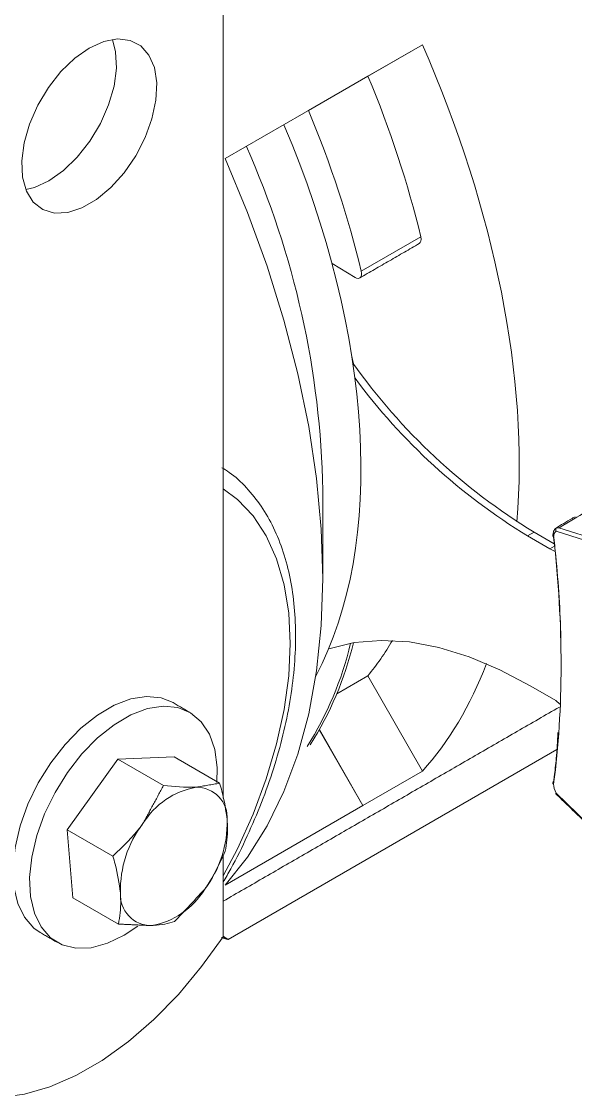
# Model space of a CAD drawing. Extents: x 12.1 to 108.7, y 1 to 80.4.
# Drawn here: x 22.202 to 24.029, y 6.62 to 10.166 of the extents above; entities that cross this region are included whole.
import ezdxf

# ---------------------------------------------------------------- set-up
doc = ezdxf.new("R2010")
doc.units = 0
doc.header["$MEASUREMENT"] = 0
doc.linetypes.add('SLD-Solid', pattern=[0])
doc.layers.get('0').update_dxf_attribs({"linetype": 'CONTINUOUS'})

msp = doc.modelspace()

# ---------------------------------------------------------------- linework, layer by layer
at = {"color": 7, "linetype": 'SLD-Solid', "lineweight": 15}
for p, q in [((22.8678, 13.9712), (22.8669, 7.6068)), ((23.3275, 9.9767), (23.5237, 10.09)), ((23.5237, 10.09), (23.3443, 9.9864)), ((22.8732, 9.7144), (23.3275, 9.9767)), ((23.148, 9.8731), (23.3443, 9.9864)), ((23.3275, 9.9767), (23.148, 9.8731)), ((23.3223, 9.3432), (23.5185, 9.4565)), ((23.3019, 9.3231), (23.2259, 9.3693)), ((23.2914, 9.0621), (23.2962, 9.0386)), ((23.8707, 8.471), (23.8919, 8.4832)), ((23.9588, 8.4446), (23.8919, 8.4832)), ((24.1572, 8.4252), (23.9645, 8.4869)), ((23.9742, 8.498), (24.1763, 8.4333)), ((23.9444, 8.4285), (23.8707, 8.471)), ((23.9444, 8.4285), (23.9596, 8.4373)), ((23.9621, 8.42), (23.9444, 8.4285)), ((23.2412, 7.9508), (23.3443, 8.0103)), ((23.3443, 8.0103), (23.5237, 7.6959)), ((23.8818, 7.9757), (23.9635, 7.9286)), ((23.9635, 7.9286), (23.9767, 7.9171)), ((23.3275, 7.5826), (23.1834, 7.8315)), ((23.1844, 7.8333), (23.3275, 7.5826)), ((23.9671, 7.7671), (22.8828, 7.1412)), ((22.3527, 7.5029), (22.5195, 7.735)), ((22.5195, 7.735), (22.7048, 7.7429)), ((22.5195, 7.735), (22.6699, 7.6482)), ((22.7048, 7.7429), (22.8552, 7.6561)), ((23.3275, 7.5826), (23.5237, 7.6959)), ((24.1572, 7.437), (23.9645, 7.6234)), ((22.8732, 7.3204), (23.3275, 7.5826)), ((22.3527, 7.5029), (22.5031, 7.4161)), ((22.3711, 7.2787), (22.3527, 7.5029)), ((22.8669, 7.4193), (22.8668, 7.1503)), ((22.3711, 7.2787), (22.5215, 7.1919))]:
    msp.add_line(p, q, dxfattribs=at)
at = {"color": 7, "linetype": 'SLD-Solid', "lineweight": 15, "flags": 128}
for points in [[(22.4254, 10.079), (22.3775, 10.0453), (22.3318, 10.0012), (22.2906, 9.9487), (22.2556, 9.8903), (22.2285, 9.8286), (22.2107, 9.7667), (22.2029, 9.7073), (22.2055, 9.6533), (22.2184, 9.6071), (22.2409, 9.571), (22.2721, 9.5466), (22.3105, 9.535), (22.3542, 9.5369), (22.4012, 9.5521), (22.4494, 9.5799), (22.4964, 9.619), (22.5401, 9.6676), (22.5785, 9.7234), (22.6097, 9.7838), (22.6322, 9.8459), (22.6451, 9.907), (22.6477, 9.964), (22.6399, 10.0144), (22.6221, 10.0558), (22.5951, 10.0862), (22.5601, 10.1043), (22.5189, 10.1092), (22.4732, 10.1006), (22.4254, 10.079)], [(22.5016, 10.1074), (22.5122, 10.0669), (22.5148, 10.0129), (22.507, 9.9535), (22.4892, 9.8915), (22.4621, 9.8299), (22.4271, 9.7715), (22.3859, 9.719), (22.3402, 9.6749), (22.2923, 9.6412)], [(22.8732, 9.7144), (22.947, 9.5375), (23.0118, 9.3598), (23.0673, 9.1822), (23.1131, 9.0057), (23.149, 8.8314), (23.1748, 8.6603), (23.1904, 8.4933), (23.1955, 8.3313), (23.1904, 8.1754), (23.1748, 8.0263), (23.149, 7.885), (23.1131, 7.7521), (23.0673, 7.6286), (23.0118, 7.5151), (22.947, 7.4121), (22.8732, 7.3204)], [(22.2923, 9.6412), (22.2445, 9.6196), (22.2161, 9.6128)], [(22.8669, 7.3511), (22.9137, 7.44), (22.9655, 7.5545), (23.0089, 7.6701), (23.0432, 7.7856), (23.0681, 7.8995), (23.0831, 8.0102), (23.0881, 8.1165), (23.0831, 8.217), (23.0681, 8.3104), (23.0432, 8.3956), (23.0089, 8.4715), (22.9655, 8.5371), (22.9137, 8.5916), (22.867, 8.6263)], [(23.2147, 8.0988), (23.2157, 8.0991), (23.2992, 8.1193), (23.3881, 8.1268), (23.4814, 8.1216), (23.5783, 8.1036), (23.678, 8.0731), (23.7795, 8.0303), (23.8818, 7.9757)], [(22.264, 7.1638), (22.2426, 7.1788), (22.2117, 7.2141), (22.1894, 7.2599), (22.1766, 7.3148), (22.1736, 7.3771), (22.1806, 7.4446), (22.1972, 7.5153), (22.2231, 7.5869), (22.2573, 7.6571), (22.2987, 7.7236), (22.3461, 7.7842), (22.3978, 7.8371), (22.4523, 7.8806), (22.5078, 7.9132), (22.5624, 7.9339), (22.6145, 7.942), (22.6624, 7.9372), (22.7015, 7.9216)], [(22.2978, 7.147), (22.2668, 7.1823), (22.2446, 7.2281), (22.2318, 7.283), (22.2288, 7.3452), (22.2357, 7.4128), (22.2524, 7.4835), (22.2782, 7.5551), (22.3124, 7.6252), (22.3539, 7.6917), (22.4012, 7.7524), (22.453, 7.8053), (22.5075, 7.8488), (22.5629, 7.8813), (22.6176, 7.902), (22.6697, 7.9101), (22.7175, 7.9054), (22.7596, 7.888), (22.7946, 7.8584), (22.8213, 7.8177), (22.8389, 7.7672), (22.8468, 7.7084), (22.8461, 7.658)], [(22.5854, 7.1852), (22.5407, 7.1552), (22.4854, 7.1285), (22.4318, 7.114), (22.3816, 7.1123), (22.3365, 7.1234), (22.2978, 7.147)], [(21.9829, 6.6403), (22.0538, 6.6235), (22.1303, 6.6204), (22.2113, 6.631), (22.2954, 6.6552), (22.3815, 6.6927), (22.4682, 6.7427), (22.5543, 6.8047), (22.6385, 6.8776), (22.7194, 6.9603), (22.7959, 7.0517), (22.8668, 7.1503)]]:
    msp.add_lwpolyline(points, dxfattribs=at)
at = {"color": 7, "linetype": 'SLD-Solid', "lineweight": 15}
for centre, radius, start, end in [((20.2629, 8.5634), 2.9333, 1.1288, 23.9663), ((24.9482, 10.2137), 2.0274, 215.3544, 238.5992), ((24.9164, 10.1874), 2.0098, 216.5406, 238.6484), ((23.9637, 8.4714), 0.01, 177.3901, 180), ((23.9637, 8.4714), 0.01, 180, 186.4656), ((23.9588, 8.4719), 0.005, 180.5054, 240.599), ((23.9574, 8.4711), 0.00372, 192.615, 252.2044), ((22.1918, 8.3792), 1.1262, 327.6774, 346.5514), ((22.204, 8.3844), 1.1244, 327.6714, 346.3406), ((23.9591, 7.6576), 0.00531, 120.3043, 170.4175), ((22.8225, 7.3891), 0.2577, 99.864, 148.7066), ((22.7786, 7.5413), 0.1018, 356.4418, 90.1412), ((23.9637, 7.6571), 0.01, 172.4421, 180), ((23.9637, 7.6571), 0.01, 180, 182.4655), ((23.9597, 7.6581), 0.00587, 176.3143, 234.745), ((23.9581, 7.6573), 0.00438, 187.4831, 245.793), ((22.8914, 7.3028), 0.3634, 142.703, 181.2461), ((22.5168, 7.527), 0.3634, 322.703, 1.2461), ((22.5857, 7.4407), 0.2577, 279.864, 328.7066), ((22.6296, 7.2886), 0.1018, 176.4418, 270.1412)]:
    msp.add_arc(centre, radius, start, end, dxfattribs=at)
for centre, major_axis, ratio, start_param, end_param in [((22.0313, 9.7697), (-1.2756, 2.2484), 0.572321, 3.840148, 4.534341), ((22.0313, 9.7697), (-1.1004, 1.9396), 0.572321, 4.244252, 4.50489), ((21.8351, 9.6564), (-1.1004, 1.9396), 0.572321, 4.244252, 4.50489), ((21.7307, 9.5961), (-1.1296, 1.9228), 0.582398, 3.48614, 4.496176), ((23.4985, 9.4607), (-0.0148, 0.0261), 0.572321, 3.14588, 4.244252), ((23.3023, 9.3474), (-0.0148, 0.0261), 0.572321, 2.34311, 4.244252), ((23.7043, 8.3086), (0.3977, 0.259), 0.033271, 0.082533, 0.803198), ((23.9897, 8.4438), (-0.0231, 0.0444), 0.54529, 0.093947, 0.755779), ((21.7224, 9.498), (-1.5577, 2.9995), 0.54529, 3.803221, 4.099553), ((22.0313, 9.7697), (-1.1004, 1.9396), 0.572321, 3.35783, 3.461292), ((22.0313, 9.7697), (-1.2756, 2.2484), 0.572321, 3.328379, 3.584102), ((23.9897, 7.634), (-0.0231, 0.0444), 0.54529, 0.863818, 1.525649)]:
    msp.add_ellipse(centre, major_axis=major_axis, ratio=ratio, start_param=start_param, end_param=end_param, dxfattribs=at)
for points in [[(23.3171, 9.3213), (23.5134, 9.4346)], [(23.1955, 8.3313), (23.1955, 8.6212)], [(23.9646, 8.4963), (23.9629, 8.4958)], [(22.7567, 7.8897), (22.7015, 7.9216)], [(22.8668, 7.2672), (23.9755, 7.9072)], [(22.6699, 7.6482), (22.6023, 7.523)], [(22.8552, 7.6561), (22.7783, 7.643)], [(23.9638, 7.6212), (24.1684, 7.4234)], [(22.7067, 7.1999), (22.8059, 7.3068)], [(22.264, 7.1638), (22.3192, 7.1319)], [(22.5215, 7.1919), (22.6299, 7.1868)], [(22.8828, 7.1412), (22.8615, 7.1481)], [(22.8668, 7.1515), (22.8828, 7.1412)]]:
    msp.add_open_spline(points, degree=1, dxfattribs=at)
for points, knots in [([(22.8669, 7.3306), (22.8753, 7.3449), (22.9044, 7.3942), (22.9472, 7.482), (22.9946, 7.5924), (23.034, 7.704), (23.0654, 7.8154), (23.0882, 7.9255), (23.1022, 8.0332), (23.1072, 8.1375), (23.103, 8.2372), (23.0895, 8.3315), (23.0667, 8.419), (23.0347, 8.4989), (22.994, 8.5701), (22.9446, 8.6308), (22.9005, 8.673), (22.8708, 8.691), (22.8625, 8.696)], [0, 0, 0, 0, 0.0277864, 0.095407, 0.1630498, 0.2307368, 0.2984897, 0.3663295, 0.4342734, 0.5023304, 0.5704925, 0.6387182, 0.7068732, 0.7747668, 0.8421432, 0.9087548, 0.9744942, 1, 1, 1, 1]), ([(24.0275, 8.5343), (24.0242, 8.5325), (24.0017, 8.5198), (23.9805, 8.5068), (23.9623, 8.4957)], [0, 0, 0, 0, 0.145568, 1, 1, 1, 1]), ([(23.9629, 8.4958), (23.9625, 8.4954), (23.9588, 8.4923), (23.9552, 8.4842), (23.9542, 8.4757), (23.9538, 8.4718)], [0, 0, 0, 0, 0.06876, 0.580466, 1, 1, 1, 1]), ([(23.9645, 8.4869), (23.9644, 8.4869), (23.9642, 8.4875), (23.9637, 8.4893), (23.9635, 8.4922), (23.964, 8.4947), (23.9645, 8.496), (23.9646, 8.4963)], [0, 0, 0, 0, 0.017181, 0.202287, 0.556603, 0.898381, 1, 1, 1, 1]), ([(23.9742, 8.498), (23.9742, 8.498), (23.9708, 8.4978), (23.9677, 8.497), (23.9646, 8.4963)], [0, 0, 0, 0, 0.019973, 1, 1, 1, 1]), ([(23.9805, 8.1018), (23.9804, 8.1127), (23.9792, 8.2115), (23.9713, 8.3358), (23.9588, 8.4513), (23.9564, 8.474)], [0, 0, 0, 0, 0.090446, 0.821064, 1, 1, 1, 1]), ([(23.9564, 7.6622), (23.957, 7.6671), (23.9603, 7.692), (23.9669, 7.7442), (23.9691, 7.7943), (23.9705, 7.8233)], [0, 0, 0, 0, 0.09544, 0.477223, 1, 1, 1, 1]), ([(22.7783, 7.643), (22.7761, 7.6429), (22.7446, 7.6417), (22.7059, 7.6451), (22.6699, 7.6482)], [0, 0, 0, 0, 0.0702136, 1, 1, 1, 1]), ([(22.8802, 7.5349), (22.8757, 7.566), (22.8701, 7.6054), (22.8578, 7.6473), (22.8552, 7.6561)], [0, 0, 0, 0, 0.788999, 1, 1, 1, 1]), ([(23.9645, 7.6234), (23.9644, 7.6234), (23.9642, 7.6231), (23.9637, 7.6224), (23.9634, 7.6216), (23.9638, 7.6214), (23.9639, 7.6213)], [0, 0, 0, 0, 0.024855, 0.29263, 0.805186, 1, 1, 1, 1]), ([(22.6023, 7.523), (22.6003, 7.5203), (22.5719, 7.4812), (22.5362, 7.4474), (22.5031, 7.4161)], [0, 0, 0, 0, 0.0702136, 1, 1, 1, 1]), ([(22.8736, 7.432), (22.8777, 7.4567), (22.8831, 7.4888), (22.8807, 7.5263), (22.8802, 7.5349)], [0, 0, 0, 0, 0.768151, 1, 1, 1, 1]), ([(22.5031, 7.4161), (22.5057, 7.4072), (22.518, 7.3654), (22.5236, 7.326), (22.528, 7.2949)], [0, 0, 0, 0, 0.211001, 1, 1, 1, 1]), ([(22.8059, 7.3068), (22.8079, 7.3096), (22.8358, 7.3489), (22.8554, 7.392), (22.8736, 7.432)], [0, 0, 0, 0, 0.0702136, 1, 1, 1, 1]), ([(22.528, 7.2949), (22.5286, 7.2862), (22.531, 7.2487), (22.5256, 7.2166), (22.5215, 7.1919)], [0, 0, 0, 0, 0.231849, 1, 1, 1, 1]), ([(22.6299, 7.1868), (22.6321, 7.1869), (22.6631, 7.1884), (22.6857, 7.1943), (22.7067, 7.1999)], [0, 0, 0, 0, 0.070214, 1, 1, 1, 1])]:
    msp.add_open_spline(points, degree=3, knots=knots, dxfattribs=at)

doc.saveas('drawing.dxf')
